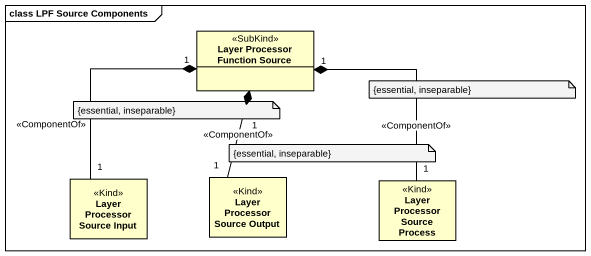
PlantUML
@startuml
mainframe class LPF Source Components
hide circle
hide empty members
class "Layer Processor Function Source" as Layer_Processor_Function <<SubKind>>
class "Layer Processor Source Input" as Layer_Processor_Source_Input <<Kind>>
class "Layer Processor Source Output" as Layer_Processor_Source <<Kind>>
class "Layer Processor Source Process" as Layer_Processor_Source_2 <<Kind>>
Layer_Processor_Function "1" *-- "1" Layer_Processor_Source_Input : <<ComponentOf>>
Layer_Processor_Function "1" *-- "1" Layer_Processor_Source : <<ComponentOf>>
Layer_Processor_Function "1" *-- "1" Layer_Processor_Source_2 : <<ComponentOf>>
note as N1
  {essential, inseparable}
end note
note as N2
  {essential, inseparable}
end note
note as N3
  {essential, inseparable}
end note
@enduml
